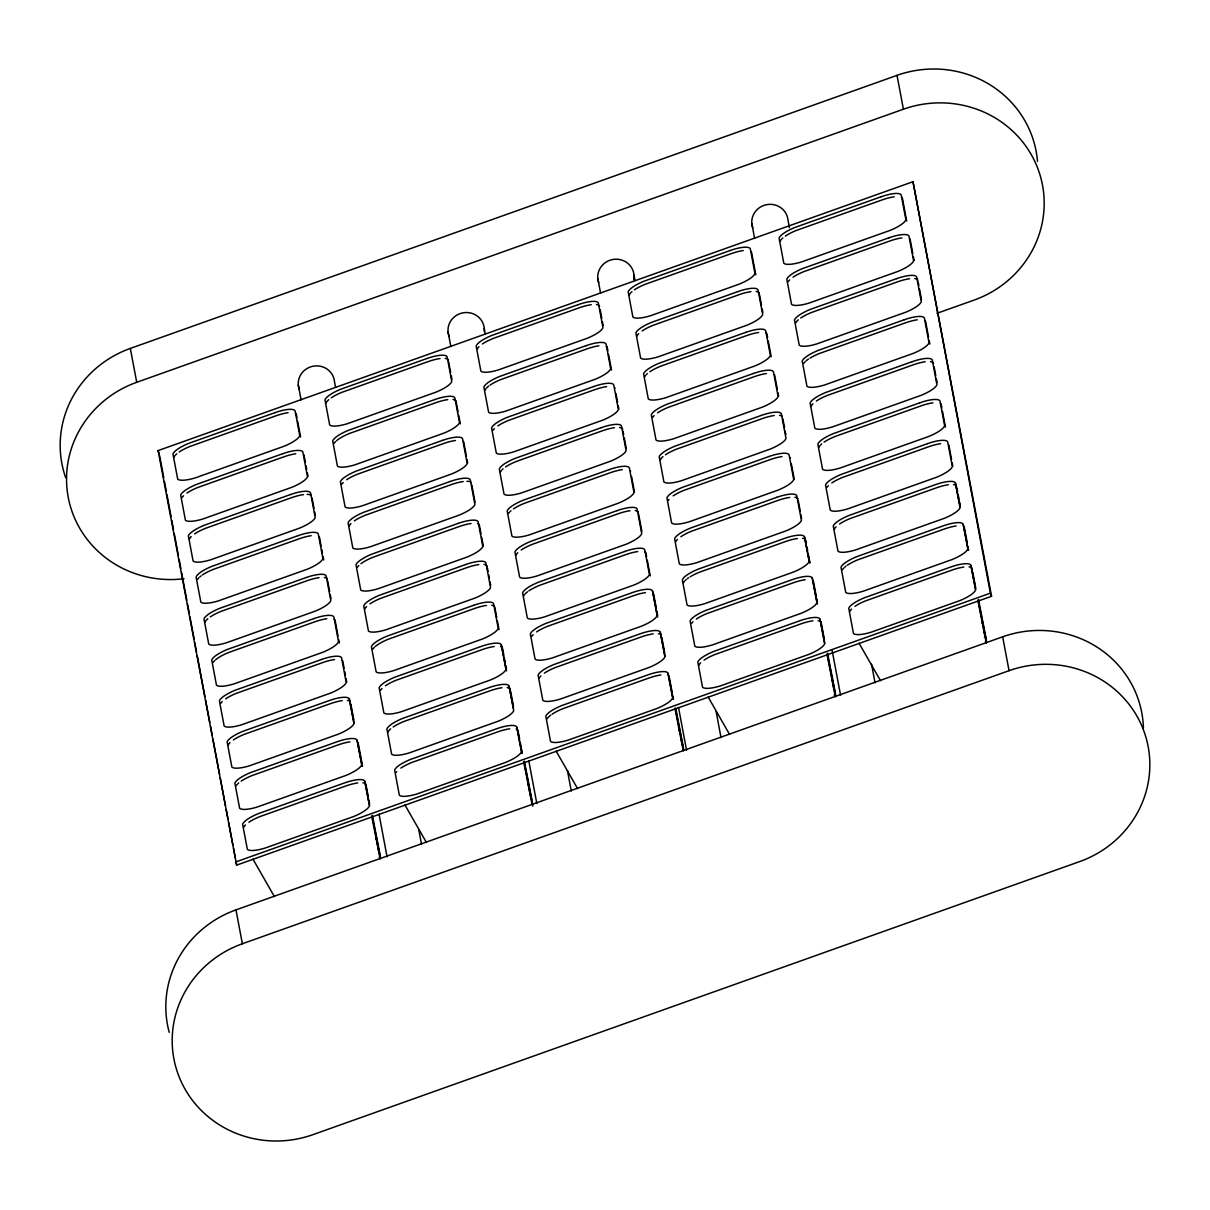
<?xml version="1.0" encoding="UTF-8"?>
<svg xmlns="http://www.w3.org/2000/svg" width="1210" height="1210" viewBox="0 0 1210 1210"><rect width="100%" height="100%" fill="white"/><g stroke="black" fill="none" stroke-linecap="round" stroke-linejoin="round"><path stroke-width="1.5" d="M65.658 477.617A105.618 101.67 -10.7 0 1 130.332 348.42L897.034 75.353A105.618 101.67 -10.7 0 1 1037.484 161.308M184.041 578.713A105.618 101.67 -10.7 0 1 69.257 502.105A105.618 101.67 -10.7 0 1 136.715 382.299L903.401 109.218A105.618 101.67 -10.7 0 1 1038.104 169.264A105.618 101.67 -10.7 0 1 974.02 300.125L936.918 313.329M158.102 450.589L912.99 181.712L991.55 596.273L236.661 865.135L158.102 450.589L159.251 453.689M235.511 862.034L990.4 593.157L912.99 181.712M169.203 1032.296A105.618 101.67 -10.7 0 1 235.98 909.875L1002.666 636.808A105.618 101.67 -10.7 0 1 1143.42 728.042M242.363 943.755L1009.049 670.673A105.618 101.67 -10.7 0 1 1143.753 730.719A105.618 101.67 -10.7 0 1 1079.668 861.58L312.966 1134.647A105.618 101.67 -10.7 0 1 178.263 1074.601A105.618 101.67 -10.7 0 1 242.363 943.755L235.98 909.875M859.055 643.236L880.517 680.716M708.137 696.99L729.6 734.47M556.131 751.138L577.593 788.617M404.942 804.983L426.404 842.462M252.951 859.115L274.398 896.61M990.4 593.157L991.55 596.273M955.476 483.274L960.059 507.671A21.523 5.747 -20.3 0 1 944.36 518.303L855.576 549.93A21.659 5.793 -20.3 0 1 837.985 551.155L833.251 526.048A21.523 5.747 -20.3 0 1 849.087 515.415L935.375 484.666A20.283 5.415 -20.3 0 1 955.476 483.274L960.226 507.247M978.466 599.449L986.452 640.12A14.293 3.812 -20.3 0 1 985.364 641.693M963.236 524.505L967.818 548.901A21.523 5.747 -20.3 0 1 952.119 559.534L863.335 591.161A21.659 5.793 -20.3 0 1 845.729 592.386L841.01 567.278A21.523 5.747 -20.3 0 1 856.831 556.63L943.134 525.896A20.283 5.415 -20.3 0 1 963.236 524.505L968.348 550.323M986.589 642.525L978.194 600.115A14.293 3.812 -20.3 0 0 978.512 599.54M970.965 565.569L975.547 589.981A21.523 5.747 -20.3 0 1 959.848 600.614L871.064 632.225A21.659 5.793 -20.3 0 1 853.458 633.465L848.739 608.358A21.523 5.747 -20.3 0 1 864.56 597.71L950.863 566.976A20.283 5.415 -20.3 0 1 970.965 565.569L975.699 589.542M977.892 600.614L986.286 643.024M804.544 537.028L809.142 561.425A21.523 5.747 -20.3 0 1 793.442 572.058L704.659 603.684A21.659 5.793 -20.3 0 1 687.053 604.909L682.334 579.802A21.523 5.747 -20.3 0 1 698.155 569.169L784.443 538.435A20.283 5.415 -20.3 0 1 804.544 537.028L809.656 562.847M827.549 653.203L835.535 693.875A14.293 3.812 -20.3 0 1 834.446 695.447M812.303 578.259L816.901 602.656A21.523 5.747 -20.3 0 1 801.186 613.288L712.418 644.915A21.659 5.793 -20.3 0 1 694.812 646.14L690.093 621.033A21.523 5.747 -20.3 0 1 705.914 610.385L792.202 579.65A20.283 5.415 -20.3 0 1 812.303 578.259L817.416 604.077M827.277 653.869L835.671 696.279M820.032 619.323L824.63 643.735A21.523 5.747 -20.3 0 1 808.915 654.368L720.147 685.979A21.659 5.793 -20.3 0 1 702.541 687.22L697.822 662.112A21.523 5.747 -20.3 0 1 713.643 651.464L799.931 620.73A20.283 5.415 -20.3 0 1 820.032 619.323L824.781 643.296M826.974 654.368L835.369 696.779M652.553 591.161L657.136 615.572A21.523 5.747 -20.3 0 1 641.436 626.205L552.652 657.817A21.659 5.793 -20.3 0 1 535.062 659.057L530.328 633.949A21.523 5.747 -20.3 0 1 546.164 623.301L632.452 592.567A20.283 5.415 -20.3 0 1 652.553 591.161L657.665 616.979M675.921 709.196L683.529 748.022A14.293 3.812 -20.3 0 1 682.954 749.035M660.312 632.391L664.895 656.788A21.523 5.747 -20.3 0 1 649.195 667.421L560.411 699.047A21.659 5.793 -20.3 0 1 542.806 700.272L538.087 675.18A21.523 5.747 -20.3 0 1 553.908 664.532L640.211 633.798A20.283 5.415 -20.3 0 1 660.312 632.391L665.046 656.364M675.271 708.001L683.665 750.412M668.041 673.471L672.624 697.867A21.523 5.747 -20.3 0 1 656.924 708.5L568.14 740.127A21.659 5.793 -20.3 0 1 550.535 741.352L545.816 716.244A21.523 5.747 -20.3 0 1 561.637 705.611L647.94 674.862A20.283 5.415 -20.3 0 1 668.041 673.471L673.153 699.289M674.968 708.5L683.363 750.926M501.363 645.021L505.946 669.417A21.523 5.747 -20.3 0 1 490.247 680.05L401.463 711.677A21.659 5.793 -20.3 0 1 383.857 712.902L379.138 687.794A21.523 5.747 -20.3 0 1 394.959 677.146L481.262 646.412A20.283 5.415 -20.3 0 1 501.363 645.021L506.476 670.839M524.353 761.196L532.339 801.867A14.293 3.812 -20.3 0 1 531.75 802.88M509.108 686.251L513.705 710.648A21.523 5.747 -20.3 0 1 498.006 721.281L409.222 752.907A21.659 5.793 -20.3 0 1 391.617 754.133L386.897 729.025A21.523 5.747 -20.3 0 1 402.718 718.377L489.006 687.643A20.283 5.415 -20.3 0 1 509.108 686.251L513.494 708.379M524.081 761.861L532.839 806.117M516.836 727.316L521.434 751.712A21.523 5.747 -20.3 0 1 505.735 762.361L416.951 793.972A21.659 5.793 -20.3 0 1 399.345 795.197L394.626 770.105A21.523 5.747 -20.3 0 1 410.447 759.457L496.735 728.722A20.283 5.415 -20.3 0 1 516.836 727.316L521.949 753.134M523.779 762.361L532.173 804.771M349.357 699.153L353.94 723.55A21.523 5.747 -20.3 0 1 338.24 734.198L249.457 765.809A21.659 5.793 -20.3 0 1 231.866 767.034L227.132 741.942A21.523 5.747 -20.3 0 1 242.968 731.294L329.256 700.56A20.283 5.415 -20.3 0 1 349.357 699.153L354.106 723.126M372.362 815.343L380.333 856.014A14.293 3.812 -20.3 0 1 379.259 857.587M357.116 740.384L361.699 764.78A21.523 5.747 -20.3 0 1 345.999 775.413L257.216 807.04A21.659 5.793 -20.3 0 1 239.625 808.265L234.891 783.157A21.523 5.747 -20.3 0 1 250.727 772.524L337.015 741.79A20.283 5.415 -20.3 0 1 357.116 740.384L362.229 766.202M372.075 815.994L380.484 858.404M364.845 781.463L369.428 805.86A21.523 5.747 -20.3 0 1 353.728 816.493L264.945 848.119A21.659 5.793 -20.3 0 1 247.354 849.344L242.62 824.237A21.523 5.747 -20.3 0 1 258.456 813.589L344.744 782.855A20.283 5.415 -20.3 0 1 364.845 781.463L369.594 805.436M371.772 816.493L380.182 858.918M897.034 75.353L903.401 109.218M1002.666 636.808L1009.049 670.673M902.448 198.44L906.698 221.097M912.794 253.45L910.177 239.504A20.283 5.415 -20.3 0 0 909.875 238.869M913.444 256.943L914.11 260.422M918.178 282.096L918.844 285.59M919.494 289.069L921.46 299.535M925.59 321.437L928.539 337.121M929.189 340.6L929.855 344.094M934.135 366.872L935.769 375.584M936.434 379.063L937.084 382.557M941.214 404.458L941.864 407.936M942.514 411.43L945.464 427.115M951.514 459.24L948.897 445.295A20.283 5.415 -20.3 0 0 948.595 444.66M952.179 462.734L952.83 466.213M956.944 488.114L957.609 491.608M958.259 495.087L958.91 498.58M959.575 502.059L960.226 505.553M967.334 543.29L964.385 527.605A20.283 5.415 -20.3 0 0 964.083 526.955M967.985 546.769L968.635 550.263M972.764 572.164L975.714 587.848M981.976 620.064L982.58 623.301M983.503 628.156L985.016 636.233A14.293 3.812 -20.3 0 1 984.441 637.262M789.404 227.662L788.012 220.235A18.18 17.5 -10.7 0 0 766.111 204.777A18.18 17.5 -10.7 0 0 752.802 227.964M871.548 664.214L875.042 682.788M751.803 223.502L754.601 238.355M832.193 650.768L840.587 695.357M831.966 678.674L833.796 688.384M755.781 274.851L751.516 252.194A20.283 5.415 -20.3 0 0 751.228 251.544M759.577 295.013L761.544 305.464M762.194 308.958L762.86 312.437M766.928 334.111L767.594 337.605M768.244 341.084L771.193 356.768M777.289 389.136L774.657 375.191A20.283 5.415 -20.3 0 0 774.37 374.54M777.939 392.615L778.605 396.109M782.885 418.872L784.519 427.599M785.184 431.078L785.834 434.556M791.264 463.445L794.214 479.13M798.297 500.804L800.264 511.255M800.914 514.749L801.58 518.228M805.694 540.129L806.359 543.623M807.009 547.101L807.66 550.595M808.325 554.074L809.959 562.786M816.084 595.305L813.453 581.36A20.283 5.415 -20.3 0 0 813.165 580.709M816.735 598.784L817.385 602.277M821.514 624.178L824.464 639.863M633.995 275.094L635.038 280.659M716.139 711.646L721.024 737.646M597.785 278.361L600.583 293.228M678.523 707.487L686.569 750.215M600.175 309.82L601.809 318.532M602.474 322.011L603.125 325.505M607.254 347.406L607.904 350.885M608.554 354.379L611.504 370.063M615.92 393.477L617.554 402.189M618.219 405.683L618.87 409.161M622.984 431.078L623.649 434.556M624.299 438.035L626.266 448.502M631.544 476.498L634.494 492.183M638.608 514.099L641.89 531.523M645.974 553.197L646.624 556.676M647.274 560.169L650.239 575.854M656.319 608.222L653.702 594.276A20.283 5.415 -20.3 0 0 653.4 593.626M656.985 611.7L657.635 615.179M661.779 637.246L664.729 652.931M672.14 692.256L669.19 676.572A20.283 5.415 -20.3 0 0 668.888 675.921M672.79 695.75L673.441 699.229M679.355 729.569L680.262 734.425M680.58 736.043L682.092 744.135A14.293 3.812 -20.3 0 1 681.88 744.619M484.242 328.424L485.301 334.005M567.445 770.558L571.286 790.992M448.033 331.691L450.831 346.559M528.785 760.818L536.817 803.546M448.653 361.926L450.619 372.377M451.285 375.871L451.935 379.35M456.049 401.251L458.015 411.718M458.681 415.196L460.314 423.908M466.364 456.049L463.748 442.104A20.283 5.415 -20.3 0 0 463.445 441.453M467.015 459.528L467.68 463.022M471.794 484.923L475.076 502.347M481.005 533.837L479.357 525.125A20.283 5.415 -20.3 0 0 479.069 524.474M481.656 537.331L483.304 546.043M487.418 567.944L488.069 571.423M488.734 574.916L489.385 578.395M490.05 581.889L490.7 585.368M494.784 607.042L496.75 617.508M497.401 620.987L499.034 629.699M503.814 655.094L502.513 648.121A20.283 5.415 -20.3 0 0 502.211 647.471M504.479 658.573L505.13 662.067M505.78 665.545L506.445 669.039M510.59 691.091L513.539 706.776M519.635 739.144L517.986 730.432A20.283 5.415 -20.3 0 0 517.698 729.781M520.285 742.622L522.251 753.089M528.165 783.43L528.77 786.666M529.375 789.903L530.903 797.98A14.293 3.812 -20.3 0 1 530.691 798.479M335.548 387.336L334.505 381.755A18.18 17.5 -10.7 0 0 312.603 366.312A18.18 17.5 -10.7 0 0 299.278 389.484M418.736 829.455L421.534 844.323M298.295 385.037L301.093 399.89M379.032 814.148L387.079 856.877M296.329 414.319L296.979 417.813M297.63 421.292L300.594 436.976M305.359 462.371L304.058 455.399A20.283 5.415 -20.3 0 0 303.755 454.748M306.024 465.85L306.674 469.344M307.34 472.823L307.99 476.317M312.074 497.991L314.04 508.442M314.691 511.921L315.341 515.415M321.104 546.028L319.47 537.316A20.283 5.415 -20.3 0 0 319.168 536.665M321.769 549.521L322.42 553M323.07 556.494L323.736 559.973M327.683 581.012L329.664 591.463M330.315 594.957L330.965 598.436M335.094 620.337L338.044 636.021M338.694 639.515L339.36 642.994M344.094 668.162L342.778 661.189A20.283 5.415 -20.3 0 0 342.475 660.539M344.744 671.641L345.394 675.135M346.06 678.613L346.71 682.107M350.839 704.008L353.789 719.693M362.531 766.142L358.266 743.485A20.283 5.415 -20.3 0 0 357.963 742.849M366.312 786.303L368.294 796.77M368.944 800.249L369.594 803.742M159.599 455.55L163.789 477.784M164.484 481.489L166.224 490.761M166.919 494.466L171.109 516.715M171.805 520.421L173.544 529.678M174.24 533.383L178.43 555.632M179.125 559.338L180.865 568.609M181.576 572.315L186.794 600.115M187.489 603.82L189.244 613.077M189.94 616.782L194.129 639.031M194.825 642.737L196.565 652.008M197.26 655.714L204.929 696.476M205.624 700.197L209.814 722.43M210.51 726.136L212.249 735.408M212.96 739.113L219.585 774.324M220.28 778.03L225.514 805.83M226.209 809.535L227.949 818.807M228.645 822.513L232.834 844.746M233.53 848.452L235.269 857.724M235.965 861.429L236.661 865.135M130.332 348.42L136.715 382.299M449.031 336.153A18.18 17.5 -10.7 0 1 463.914 312.694A18.18 17.5 -10.7 0 1 484.227 331.479M598.769 282.822A18.18 17.5 -10.7 0 1 614.438 259.273A18.18 17.5 -10.7 0 1 633.753 279.661M831.693 676.405A13.461 3.6 -20.3 0 1 832.298 677.177M440.047 358.553A20.283 5.415 -20.3 0 0 428.219 361.578L341.931 392.312A21.523 5.747 -20.3 0 0 331.222 397.833M445.265 358.387A20.283 5.415 -20.3 0 1 447.413 359.022M448.033 359.536A20.283 5.415 -20.3 0 1 448.32 360.187M326.11 402.96A21.523 5.747 -20.3 0 1 328.742 399.693M683.484 582.917A21.523 5.747 -20.3 0 1 684.391 581.375M685.163 580.528A21.523 5.747 -20.3 0 1 686.115 579.635M687.265 578.713A21.523 5.747 -20.3 0 1 688.596 577.775M690.078 576.837A21.523 5.747 -20.3 0 1 699.304 572.269L785.592 541.536A20.283 5.415 -20.3 0 1 797.42 538.51M986.271 639.606A14.293 3.812 -20.3 0 1 985.681 640.619M981.991 622.394A13.461 3.6 -20.3 0 1 983.231 623.422M982.187 622.923A13.461 3.6 -20.3 0 1 983.412 623.936M380.152 855.485A14.293 3.812 -20.3 0 1 379.562 856.498M376.068 838.802A13.461 3.6 -20.3 0 1 377.308 839.831M378.685 852.611A14.293 3.812 -20.3 0 0 378.911 852.127L375.856 835.944A13.461 3.6 -20.3 0 0 375.675 835.52M375.887 838.288A13.461 3.6 -20.3 0 1 377.112 839.316M679.264 730.81A13.461 3.6 -20.3 0 1 680.489 731.838M683.347 747.493A14.293 3.812 -20.3 0 1 682.758 748.521M678.447 727.18A13.461 3.6 -20.3 0 1 679.052 727.951M679.687 730.553A13.461 3.6 -20.3 0 1 680.307 731.324M834.401 529.163A21.523 5.747 -20.3 0 1 836.08 526.773M839.513 524.021A21.523 5.747 -20.3 0 1 850.237 518.515L936.525 487.781A20.283 5.415 -20.3 0 1 948.353 484.756M953.556 484.59A20.283 5.415 -20.3 0 1 956.626 486.375M835.339 693.36A14.293 3.812 -20.3 0 1 834.25 694.933M831.89 676.919A13.461 3.6 -20.3 0 1 832.495 677.691M830.862 673.38A13.461 3.6 -20.3 0 1 831.058 673.819M802.638 538.344A20.283 5.415 -20.3 0 1 803.864 538.586M804.786 538.964A20.283 5.415 -20.3 0 1 805.406 539.478M243.77 827.337A21.523 5.747 -20.3 0 1 245.448 824.963M248.882 822.21A21.523 5.747 -20.3 0 1 259.605 816.705L345.894 785.971A20.283 5.415 -20.3 0 1 357.721 782.946M362.924 782.779A20.283 5.415 -20.3 0 1 365.995 784.564M326.821 618.718A20.283 5.415 -20.3 0 0 314.993 621.743L228.705 652.477A21.523 5.747 -20.3 0 0 215.516 659.843M334.172 619.172A20.283 5.415 -20.3 0 1 334.792 619.686M213.217 662.384A21.523 5.747 -20.3 0 1 214.548 660.736M698.972 665.213A21.523 5.747 -20.3 0 1 700.635 662.823M704.084 660.085A21.523 5.747 -20.3 0 1 714.792 654.565L801.08 623.831A20.283 5.415 -20.3 0 1 812.908 620.806M818.126 620.654A20.283 5.415 -20.3 0 1 819.336 620.881M820.274 621.274A20.283 5.415 -20.3 0 1 820.894 621.789M653.188 633.874A20.283 5.415 -20.3 0 0 641.361 636.899L555.057 667.633A21.523 5.747 -20.3 0 0 544.349 673.153M658.391 633.707A20.283 5.415 -20.3 0 1 659.616 633.949M660.539 634.327A20.283 5.415 -20.3 0 1 661.159 634.857M539.236 678.281A21.523 5.747 -20.3 0 1 540.915 675.891M622.288 469.646A20.283 5.415 -20.3 0 0 610.46 472.671L524.157 503.405A21.523 5.747 -20.3 0 0 513.448 508.926M630.259 470.63A20.283 5.415 -20.3 0 1 630.561 471.28M508.684 513.312A21.523 5.747 -20.3 0 1 509.244 512.511M510.015 511.664A21.523 5.747 -20.3 0 1 510.968 510.786M591.251 304.708A20.283 5.415 -20.3 0 0 579.424 307.733L493.12 338.467A21.523 5.747 -20.3 0 0 482.412 343.973M596.454 304.542A20.283 5.415 -20.3 0 1 598.602 305.162M599.222 305.676A20.283 5.415 -20.3 0 1 599.525 306.327M477.3 349.115A21.523 5.747 -20.3 0 1 478.978 346.726M485.029 390.18A21.523 5.747 -20.3 0 1 485.936 388.652M486.707 387.805A21.523 5.747 -20.3 0 1 488.81 385.99M490.141 385.052A21.523 5.747 -20.3 0 1 500.849 379.547L587.152 348.813A20.283 5.415 -20.3 0 1 598.98 345.788M606.331 346.241A20.283 5.415 -20.3 0 1 606.951 346.756M295.784 453.78A20.283 5.415 -20.3 0 0 283.957 456.79L197.669 487.524A21.523 5.747 -20.3 0 0 186.945 493.045M182.181 497.431A21.523 5.747 -20.3 0 1 183.512 495.782M766.384 373.572A20.283 5.415 -20.3 0 0 754.556 376.582L668.268 407.331A21.523 5.747 -20.3 0 0 657.559 412.837M652.795 417.223A21.523 5.747 -20.3 0 1 654.126 415.575M917.316 319.818A20.283 5.415 -20.3 0 0 905.488 322.828L819.2 353.562A21.523 5.747 -20.3 0 0 809.959 358.13M924.667 320.272A20.283 5.415 -20.3 0 1 925.287 320.786M803.712 363.469A21.523 5.747 -20.3 0 1 805.043 361.82M806.011 360.943A21.523 5.747 -20.3 0 1 808.477 359.083M606.664 386.625A20.283 5.415 -20.3 0 0 594.836 389.65L508.548 420.384A21.523 5.747 -20.3 0 0 497.824 425.905M614.635 387.608A20.283 5.415 -20.3 0 1 614.937 388.259M493.06 430.291A21.523 5.747 -20.3 0 1 494.391 428.642M500.441 472.112A21.523 5.747 -20.3 0 1 501.348 470.569M502.12 469.722A21.523 5.747 -20.3 0 1 503.088 468.83M505.553 466.969A21.523 5.747 -20.3 0 1 516.277 461.464L602.565 430.73A20.283 5.415 -20.3 0 1 614.393 427.705M619.596 427.538A20.283 5.415 -20.3 0 1 622.666 429.323M932.94 402.839A20.283 5.415 -20.3 0 0 921.112 405.849L834.809 436.583A21.523 5.747 -20.3 0 0 824.101 442.104M940.291 403.293A20.283 5.415 -20.3 0 1 940.911 403.807M818.989 447.231A21.523 5.747 -20.3 0 1 819.896 445.688M820.667 444.841A21.523 5.747 -20.3 0 1 821.62 443.964M447.776 399.633A20.283 5.415 -20.3 0 0 435.948 402.658L349.66 433.392A21.523 5.747 -20.3 0 0 336.471 440.758M452.994 399.466A20.283 5.415 -20.3 0 1 454.219 399.708M455.142 400.086A20.283 5.415 -20.3 0 1 455.762 400.616M334.187 443.299A21.523 5.747 -20.3 0 1 335.518 441.65M644.718 376.9A21.523 5.747 -20.3 0 1 645.626 375.357M646.397 374.51A21.523 5.747 -20.3 0 1 647.35 373.618M649.83 371.757A21.523 5.747 -20.3 0 1 660.539 366.252L746.827 335.518A20.283 5.415 -20.3 0 1 758.655 332.493M788.3 281.552A21.523 5.747 -20.3 0 1 789.631 279.903M793.064 277.166A21.523 5.747 -20.3 0 1 803.773 271.645L890.076 240.911A20.283 5.415 -20.3 0 1 901.904 237.886M288.056 412.701A20.283 5.415 -20.3 0 0 276.228 415.726L189.94 446.46A21.523 5.747 -20.3 0 0 179.216 451.965M295.406 413.155A20.283 5.415 -20.3 0 1 296.026 413.669M174.104 457.093A21.523 5.747 -20.3 0 1 175.011 455.565M175.783 454.718A21.523 5.747 -20.3 0 1 176.751 453.826M743.242 250.561A20.283 5.415 -20.3 0 0 731.415 253.586L645.127 284.32A21.523 5.747 -20.3 0 0 634.418 289.84M629.306 294.968A21.523 5.747 -20.3 0 1 630.213 293.425M630.97 292.578A21.523 5.747 -20.3 0 1 631.938 291.701M766.021 332.947A20.283 5.415 -20.3 0 1 766.641 333.461M516.065 555.133A21.523 5.747 -20.3 0 1 517.744 552.743M521.177 549.99A21.523 5.747 -20.3 0 1 531.886 544.485L618.189 513.751A20.283 5.415 -20.3 0 1 630.017 510.726M635.22 510.56A20.283 5.415 -20.3 0 1 638.29 512.344M774.279 415.514A20.283 5.415 -20.3 0 0 762.451 418.539L676.163 449.273A21.523 5.747 -20.3 0 0 665.455 454.779M779.497 415.348A20.283 5.415 -20.3 0 1 780.707 415.59M781.645 415.968A20.283 5.415 -20.3 0 1 782.265 416.482M660.342 459.921A21.523 5.747 -20.3 0 1 662.974 456.639M471.083 523.506A20.283 5.415 -20.3 0 0 459.255 526.531L372.967 557.265A21.523 5.747 -20.3 0 0 360.928 563.709M477.527 523.582A20.283 5.415 -20.3 0 1 478.449 523.96M357.495 567.157A21.523 5.747 -20.3 0 1 358.825 565.524M668.419 500.244A21.523 5.747 -20.3 0 1 668.979 499.458M673.183 495.858A21.523 5.747 -20.3 0 1 683.892 490.352L770.18 459.603A20.283 5.415 -20.3 0 1 782.008 456.594M789.994 457.561A20.283 5.415 -20.3 0 1 790.281 458.212M527.878 784.141A13.461 3.6 -20.3 0 1 529.118 785.169M532.158 801.353A14.293 3.812 -20.3 0 1 531.931 801.837M528.074 784.67A13.461 3.6 -20.3 0 1 529.299 785.683M909.587 278.739A20.283 5.415 -20.3 0 0 897.759 281.764L811.471 312.498A21.523 5.747 -20.3 0 0 800.748 318.003M914.79 278.572A20.283 5.415 -20.3 0 1 917.861 280.357M795.635 323.13A21.523 5.747 -20.3 0 1 798.282 319.863M341.87 484.136A21.523 5.747 -20.3 0 1 343.201 482.503M346.635 479.75A21.523 5.747 -20.3 0 1 357.343 474.244L443.647 443.51A20.283 5.415 -20.3 0 1 455.474 440.485M811.26 406.152A21.523 5.747 -20.3 0 1 812.938 403.777M816.372 401.024A21.523 5.747 -20.3 0 1 827.08 395.519L913.384 364.785A20.283 5.415 -20.3 0 1 925.211 361.76M930.414 361.593A20.283 5.415 -20.3 0 1 933.485 363.378M197.593 579.363A21.523 5.747 -20.3 0 1 198.924 577.714M199.892 576.822A21.523 5.747 -20.3 0 1 201.041 575.899M202.357 574.962A21.523 5.747 -20.3 0 1 213.081 569.456L299.369 538.722A20.283 5.415 -20.3 0 1 311.197 535.697M349.251 525.957A21.523 5.747 -20.3 0 1 350.93 523.567M354.364 520.829A21.523 5.747 -20.3 0 1 365.072 515.309L451.375 484.575A20.283 5.415 -20.3 0 1 463.203 481.55M466.909 481.293A20.283 5.415 -20.3 0 1 469.631 481.625M470.554 482.019A20.283 5.415 -20.3 0 1 471.174 482.533M940.624 443.677A20.283 5.415 -20.3 0 0 928.796 446.702L842.508 477.436A21.523 5.747 -20.3 0 0 831.784 482.956M827.02 487.343A21.523 5.747 -20.3 0 1 828.351 485.694M319.092 577.639A20.283 5.415 -20.3 0 0 307.264 580.664L220.976 611.398A21.523 5.747 -20.3 0 0 210.253 616.918M324.295 577.472A20.283 5.415 -20.3 0 1 327.365 579.257M205.14 622.046A21.523 5.747 -20.3 0 1 207.787 618.764M894.175 196.806A20.283 5.415 -20.3 0 0 882.347 199.832L796.044 230.565A21.523 5.747 -20.3 0 0 785.335 236.086M901.526 197.275A20.283 5.415 -20.3 0 1 902.146 197.79M780.223 241.213A21.523 5.747 -20.3 0 1 781.131 239.671M781.902 238.824A21.523 5.747 -20.3 0 1 782.855 237.946M750.971 291.64A20.283 5.415 -20.3 0 0 739.144 294.665L652.856 325.399A21.523 5.747 -20.3 0 0 642.147 330.92M756.189 291.474A20.283 5.415 -20.3 0 1 759.245 293.259M637.035 336.047A21.523 5.747 -20.3 0 1 638.698 333.657M303.468 494.618A20.283 5.415 -20.3 0 0 291.64 497.643L205.352 528.377A21.523 5.747 -20.3 0 0 194.629 533.897M307.174 494.361A20.283 5.415 -20.3 0 1 311.439 495.601M189.516 539.025A21.523 5.747 -20.3 0 1 191.195 536.635M963.841 567.051A20.283 5.415 -20.3 0 0 952.013 570.076L865.71 600.81A21.523 5.747 -20.3 0 0 855.001 606.331M969.044 566.885A20.283 5.415 -20.3 0 1 971.191 567.52M971.811 568.034A20.283 5.415 -20.3 0 1 972.114 568.685M849.889 611.458A21.523 5.747 -20.3 0 1 851.568 609.069M805.179 579.741A20.283 5.415 -20.3 0 0 793.352 582.766L707.063 613.5A21.523 5.747 -20.3 0 0 696.355 619.006M691.591 623.392A21.523 5.747 -20.3 0 1 692.906 621.758M789.691 497.431A20.283 5.415 -20.3 0 0 777.864 500.456L691.576 531.19A21.523 5.747 -20.3 0 0 680.867 536.711M794.909 497.265A20.283 5.415 -20.3 0 1 797.057 497.885M797.677 498.414A20.283 5.415 -20.3 0 1 797.965 499.049M675.755 541.838A21.523 5.747 -20.3 0 1 677.434 539.448M956.112 525.987A20.283 5.415 -20.3 0 0 944.284 529.012L857.981 559.746A21.523 5.747 -20.3 0 0 847.272 565.252M842.508 569.638A21.523 5.747 -20.3 0 1 843.839 568.004M844.792 567.112A21.523 5.747 -20.3 0 1 845.941 566.189M478.812 564.571A20.283 5.415 -20.3 0 0 466.984 567.596L380.696 598.33A21.523 5.747 -20.3 0 0 369.988 603.851M484.03 564.42A20.283 5.415 -20.3 0 1 486.178 565.04M486.798 565.554A20.283 5.415 -20.3 0 1 487.086 566.204M364.875 608.978A21.523 5.747 -20.3 0 1 366.554 606.588M501.984 687.734A20.283 5.415 -20.3 0 0 490.156 690.744L403.868 721.493A21.523 5.747 -20.3 0 0 393.159 726.998M507.202 687.567A20.283 5.415 -20.3 0 1 508.427 687.809M509.349 688.188A20.283 5.415 -20.3 0 1 509.97 688.702M388.047 732.126A21.523 5.747 -20.3 0 1 390.679 728.859M334.505 659.571A20.283 5.415 -20.3 0 0 322.677 662.581L236.389 693.315A21.523 5.747 -20.3 0 0 225.665 698.836M220.901 703.222A21.523 5.747 -20.3 0 1 222.232 701.573M637.7 551.578A20.283 5.415 -20.3 0 0 625.872 554.603L539.584 585.337A21.523 5.747 -20.3 0 0 528.861 590.843M645.051 552.032A20.283 5.415 -20.3 0 1 645.671 552.546M523.748 595.97A21.523 5.747 -20.3 0 1 524.656 594.443M525.427 593.596A21.523 5.747 -20.3 0 1 527.545 591.781M486.511 605.423A20.283 5.415 -20.3 0 0 474.683 608.448L388.38 639.183A21.523 5.747 -20.3 0 0 375.191 646.548M491.714 605.257A20.283 5.415 -20.3 0 1 492.939 605.499M493.861 605.877A20.283 5.415 -20.3 0 1 494.482 606.407M372.907 649.089A21.523 5.747 -20.3 0 1 374.238 647.441M494.24 646.503A20.283 5.415 -20.3 0 0 482.412 649.528L396.109 680.262A21.523 5.747 -20.3 0 0 385.4 685.767M500.668 646.579A20.283 5.415 -20.3 0 1 501.59 646.957M380.636 690.169A21.523 5.747 -20.3 0 1 381.967 688.52M660.917 674.953A20.283 5.415 -20.3 0 0 649.089 677.978L562.786 708.712A21.523 5.747 -20.3 0 0 552.078 714.218M547.313 718.619A21.523 5.747 -20.3 0 1 550.747 715.155M645.429 592.643A20.283 5.415 -20.3 0 0 633.601 595.668L547.313 626.402A21.523 5.747 -20.3 0 0 536.59 631.923M531.825 636.309A21.523 5.747 -20.3 0 1 533.156 634.66M509.712 728.798A20.283 5.415 -20.3 0 0 497.885 731.823L411.597 762.557A21.523 5.747 -20.3 0 0 400.888 768.078M516.156 728.874A20.283 5.415 -20.3 0 1 517.078 729.267M396.124 772.464A21.523 5.747 -20.3 0 1 396.683 771.662M349.993 741.866A20.283 5.415 -20.3 0 0 338.165 744.891L251.877 775.625A21.523 5.747 -20.3 0 0 241.153 781.131M236.389 785.532A21.523 5.747 -20.3 0 1 236.948 784.73M237.72 783.883A21.523 5.747 -20.3 0 1 238.688 782.991M342.233 700.635A20.283 5.415 -20.3 0 0 330.406 703.66L244.118 734.394A21.523 5.747 -20.3 0 0 233.394 739.915M347.436 700.469A20.283 5.415 -20.3 0 1 348.661 700.711M349.599 701.104A20.283 5.415 -20.3 0 1 350.204 701.618M228.282 745.042A21.523 5.747 -20.3 0 1 229.96 742.653M275.078 412.61L188.79 443.344A21.523 5.747 -20.3 0 0 172.954 453.992L177.689 479.099A21.659 5.793 -20.3 0 0 195.279 477.874L284.063 446.248A21.523 5.747 -20.3 0 0 299.762 435.615L295.179 411.219A20.283 5.415 -20.3 0 0 275.078 412.61M427.07 358.478L340.781 389.212A21.523 5.747 -20.3 0 0 324.961 399.86L329.68 424.952A21.659 5.793 -20.3 0 0 347.285 423.727L436.069 392.116A21.523 5.747 -20.3 0 0 451.769 381.468L447.171 357.071A20.283 5.415 -20.3 0 0 427.07 358.478M578.274 304.618L491.971 335.367A21.523 5.747 -20.3 0 0 476.15 345.999L480.869 371.107A21.659 5.793 -20.3 0 0 498.475 369.882L587.258 338.255A21.523 5.747 -20.3 0 0 602.958 327.623L598.375 303.226A20.283 5.415 -20.3 0 0 578.274 304.618M730.265 250.485L643.977 281.219A21.523 5.747 -20.3 0 0 628.156 291.867L632.875 316.975A21.659 5.793 -20.3 0 0 650.481 315.749L739.25 284.123A21.523 5.747 -20.3 0 0 754.964 273.49L750.366 249.078A20.283 5.415 -20.3 0 0 730.265 250.485M881.198 196.731L794.894 227.465A21.523 5.747 -20.3 0 0 779.074 238.113L783.793 263.22A21.659 5.793 -20.3 0 0 801.398 261.98L890.182 230.369A21.523 5.747 -20.3 0 0 905.882 219.736L901.299 195.324A20.283 5.415 -20.3 0 0 881.198 196.731M282.807 453.689L196.519 484.423A21.523 5.747 -20.3 0 0 180.683 495.071L185.417 520.179A21.659 5.793 -20.3 0 0 203.008 518.954L291.791 487.327A21.523 5.747 -20.3 0 0 307.491 476.695L302.908 452.283A20.283 5.415 -20.3 0 0 282.807 453.689M434.798 399.557L348.51 430.291A21.523 5.747 -20.3 0 0 332.69 440.924L337.409 466.031A21.659 5.793 -20.3 0 0 355.014 464.806L443.798 433.18A21.523 5.747 -20.3 0 0 459.498 422.547L454.899 398.151A20.283 5.415 -20.3 0 0 434.798 399.557M586.003 345.697L499.7 376.431A21.523 5.747 -20.3 0 0 483.879 387.079L488.598 412.186A21.659 5.793 -20.3 0 0 506.204 410.961L594.987 379.335A21.523 5.747 -20.3 0 0 610.687 368.702L606.104 344.305A20.283 5.415 -20.3 0 0 586.003 345.697M737.994 291.565L651.706 322.299A21.523 5.747 -20.3 0 0 635.885 332.947L640.604 358.039A21.659 5.793 -20.3 0 0 658.21 356.814L746.978 325.203A21.523 5.747 -20.3 0 0 762.693 314.555L758.095 290.158A20.283 5.415 -20.3 0 0 737.994 291.565M888.927 237.81L802.623 268.544A21.523 5.747 -20.3 0 0 786.803 279.177L791.522 304.285A21.659 5.793 -20.3 0 0 809.127 303.06L897.911 271.433A21.523 5.747 -20.3 0 0 913.61 260.8L909.028 236.404A20.283 5.415 -20.3 0 0 888.927 237.81M290.491 494.542L204.203 525.276A21.523 5.747 -20.3 0 0 188.367 535.909L193.101 561.016A21.659 5.793 -20.3 0 0 210.691 559.791L299.475 528.165A21.523 5.747 -20.3 0 0 315.19 517.532L310.592 493.136A20.283 5.415 -20.3 0 0 290.491 494.542M442.497 440.395L356.194 471.129A21.523 5.747 -20.3 0 0 340.373 481.777L345.092 506.884A21.659 5.793 -20.3 0 0 362.697 505.659L451.481 474.033A21.523 5.747 -20.3 0 0 467.181 463.4L462.598 439.003A20.283 5.415 -20.3 0 0 442.497 440.395M593.686 386.55L507.398 417.284A21.523 5.747 -20.3 0 0 491.562 427.932L496.297 453.024A21.659 5.793 -20.3 0 0 513.887 451.799L602.671 420.188A21.523 5.747 -20.3 0 0 618.37 409.54L613.788 385.143A20.283 5.415 -20.3 0 0 593.686 386.55M745.678 332.402L659.389 363.136A21.523 5.747 -20.3 0 0 643.569 373.784L648.288 398.892A21.659 5.793 -20.3 0 0 665.893 397.666L754.677 366.04A21.523 5.747 -20.3 0 0 770.377 355.407L765.779 331.011A20.283 5.415 -20.3 0 0 745.678 332.402M896.61 278.648L810.322 309.382A21.523 5.747 -20.3 0 0 794.486 320.03L799.22 345.137A21.659 5.793 -20.3 0 0 816.81 343.912L905.594 312.286A21.523 5.747 -20.3 0 0 921.294 301.653L916.711 277.256A20.283 5.415 -20.3 0 0 896.61 278.648M298.22 535.606L211.931 566.341A21.523 5.747 -20.3 0 0 196.096 576.989L200.83 602.096A21.659 5.793 -20.3 0 0 218.42 600.871L307.204 569.245A21.523 5.747 -20.3 0 0 322.919 558.612L318.321 534.215A20.283 5.415 -20.3 0 0 298.22 535.606M450.226 481.474L363.923 512.208A21.523 5.747 -20.3 0 0 348.102 522.856L352.821 547.964A21.659 5.793 -20.3 0 0 370.426 546.723L459.21 515.112A21.523 5.747 -20.3 0 0 474.91 504.479L470.327 480.067A20.283 5.415 -20.3 0 0 450.226 481.474M601.415 427.629L515.127 458.363A21.523 5.747 -20.3 0 0 499.291 468.996L504.026 494.103A21.659 5.793 -20.3 0 0 521.616 492.878L610.4 461.252A21.523 5.747 -20.3 0 0 626.099 450.619L621.516 426.223A20.283 5.415 -20.3 0 0 601.415 427.629M753.406 373.482L667.118 404.216A21.523 5.747 -20.3 0 0 651.298 414.864L656.017 439.971A21.659 5.793 -20.3 0 0 673.622 438.746L762.406 407.12A21.523 5.747 -20.3 0 0 778.106 396.487L773.508 372.075A20.283 5.415 -20.3 0 0 753.406 373.482M904.339 319.727L818.051 350.461A21.523 5.747 -20.3 0 0 802.215 361.109L806.949 386.217A21.659 5.793 -20.3 0 0 824.539 384.992L913.323 353.365A21.523 5.747 -20.3 0 0 929.023 342.732L924.44 318.321A20.283 5.415 -20.3 0 0 904.339 319.727M306.115 577.563L219.827 608.297A21.523 5.747 -20.3 0 0 203.991 618.945L208.725 644.038A21.659 5.793 -20.3 0 0 226.315 642.812L315.099 611.201A21.523 5.747 -20.3 0 0 330.799 600.553L326.216 576.157A20.283 5.415 -20.3 0 0 306.115 577.563M458.106 523.416L371.818 554.15A21.523 5.747 -20.3 0 0 355.997 564.798L360.716 589.905A21.659 5.793 -20.3 0 0 378.322 588.68L467.105 557.054A21.523 5.747 -20.3 0 0 482.805 546.421L478.207 522.024A20.283 5.415 -20.3 0 0 458.106 523.416M609.311 469.571L523.007 500.305A21.523 5.747 -20.3 0 0 507.187 510.953L511.906 536.045A21.659 5.793 -20.3 0 0 529.511 534.82L618.295 503.209A21.523 5.747 -20.3 0 0 633.995 492.561L629.412 468.164A20.283 5.415 -20.3 0 0 609.311 469.571M761.302 415.423L675.014 446.157A21.523 5.747 -20.3 0 0 659.193 456.805L663.912 481.913A21.659 5.793 -20.3 0 0 681.517 480.688L770.286 449.061A21.523 5.747 -20.3 0 0 786.001 438.428L781.403 414.032A20.283 5.415 -20.3 0 0 761.302 415.423M912.234 361.669L825.931 392.403A21.523 5.747 -20.3 0 0 810.11 403.051L814.829 428.158A21.659 5.793 -20.3 0 0 832.435 426.933L921.218 395.307A21.523 5.747 -20.3 0 0 936.918 384.674L932.335 360.277A20.283 5.415 -20.3 0 0 912.234 361.669M313.844 618.628L227.556 649.377A21.523 5.747 -20.3 0 0 211.72 660.01L216.454 685.117A21.659 5.793 -20.3 0 0 234.044 683.892L322.828 652.266A21.523 5.747 -20.3 0 0 338.528 641.633L333.945 617.236A20.283 5.415 -20.3 0 0 313.844 618.628M465.835 564.495L379.547 595.229A21.523 5.747 -20.3 0 0 363.726 605.877L368.445 630.985A21.659 5.793 -20.3 0 0 386.05 629.745L474.834 598.133A21.523 5.747 -20.3 0 0 490.534 587.5L485.936 563.089A20.283 5.415 -20.3 0 0 465.835 564.495M617.039 510.65L530.736 541.384A21.523 5.747 -20.3 0 0 514.915 552.017L519.635 577.125A21.659 5.793 -20.3 0 0 537.24 575.899L626.024 544.273A21.523 5.747 -20.3 0 0 641.723 533.64L637.141 509.244A20.283 5.415 -20.3 0 0 617.039 510.65M769.031 456.503L682.742 487.237A21.523 5.747 -20.3 0 0 666.922 497.885L671.641 522.992A21.659 5.793 -20.3 0 0 689.246 521.767L778.015 490.141A21.523 5.747 -20.3 0 0 793.73 479.508L789.132 455.111A20.283 5.415 -20.3 0 0 769.031 456.503M919.963 402.748L833.66 433.483A21.523 5.747 -20.3 0 0 817.839 444.13L822.558 469.238A21.659 5.793 -20.3 0 0 840.163 468.013L928.947 436.386A21.523 5.747 -20.3 0 0 944.647 425.754L940.064 401.342A20.283 5.415 -20.3 0 0 919.963 402.748M321.527 659.48L235.239 690.214A21.523 5.747 -20.3 0 0 219.403 700.862L224.137 725.97A21.659 5.793 -20.3 0 0 241.728 724.745L330.512 693.118A21.523 5.747 -20.3 0 0 346.211 682.485L341.628 658.074A20.283 5.415 -20.3 0 0 321.527 659.48M473.533 605.348L387.23 636.082A21.523 5.747 -20.3 0 0 371.409 646.715L376.128 671.822A21.659 5.793 -20.3 0 0 393.734 670.597L482.518 638.971A21.523 5.747 -20.3 0 0 498.217 628.338L493.635 603.941A20.283 5.415 -20.3 0 0 473.533 605.348M624.723 551.488L538.435 582.222A21.523 5.747 -20.3 0 0 522.599 592.87L527.333 617.977A21.659 5.793 -20.3 0 0 544.923 616.752L633.707 585.126A21.523 5.747 -20.3 0 0 649.407 574.493L644.824 550.096A20.283 5.415 -20.3 0 0 624.723 551.488M776.714 497.355L690.426 528.089A21.523 5.747 -20.3 0 0 674.605 538.737L679.324 563.83A21.659 5.793 -20.3 0 0 696.93 562.605L785.713 530.993A21.523 5.747 -20.3 0 0 801.413 520.345L796.815 495.949A20.283 5.415 -20.3 0 0 776.714 497.355M927.647 443.601L841.358 474.335A21.523 5.747 -20.3 0 0 825.522 484.968L830.257 510.075A21.659 5.793 -20.3 0 0 847.847 508.85L936.631 477.224A21.523 5.747 -20.3 0 0 952.33 466.591L947.748 442.195A20.283 5.415 -20.3 0 0 927.647 443.601"/></g></svg>
